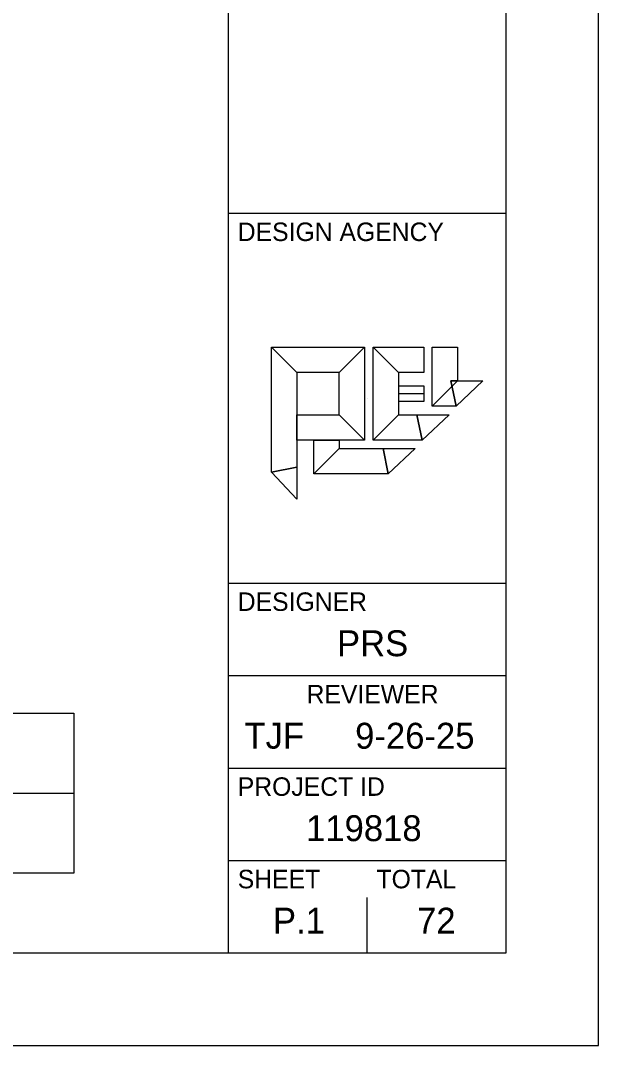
# Model space of a CAD drawing. Extents: x 1897279.7 to 1897349.1, y 1203345.7 to 1203379.3.
# Drawn here: x 1897314.86 to 1897317.98, y 1203350.4 to 1203355.95 of the extents above; entities that cross this region are included whole.
import ezdxf

# ---------------------------------------------------------------- set-up
doc = ezdxf.new("R2010")
doc.units = 0
for name, color, linetype in [('Default', 7, 'Continuous'), ('SC_Scratch6', 7, 'Continuous'), ('SH_Border', 7, 'Continuous'), ('SH_Cut_Line', 7, 'Continuous'), ('SH_Data', 7, 'Continuous')]:
    doc.layers.add(name, color=color, linetype=linetype)

msp = doc.modelspace()

# ---------------------------------------------------------------- linework, layer by layer
at = {"layer": 'Default'}
msp.add_line((1897316.9004, 1203353.9301), (1897317.0373, 1203353.9301), dxfattribs=at)
for points in [[(1897316.2142, 1203353.5045), (1897316.2142, 1203354.1814), (1897316.3517, 1203354.0445), (1897316.3517, 1203353.5326)], [(1897316.2142, 1203354.1814), (1897316.7173, 1203354.1814), (1897316.5804, 1203354.0445), (1897316.3517, 1203354.0445)], [(1897316.7173, 1203354.1814), (1897316.7173, 1203353.6789), (1897316.5804, 1203353.8157), (1897316.5804, 1203354.0445)], [(1897316.7629, 1203353.6789), (1897316.7629, 1203354.1814), (1897316.9004, 1203354.0445), (1897316.9004, 1203353.8157)], [(1897316.7629, 1203354.1814), (1897317.0373, 1203354.1814), (1897317.0373, 1203354.0445), (1897316.9004, 1203354.0445)], [(1897317.0829, 1203353.8614), (1897317.0829, 1203354.1814), (1897317.2204, 1203354.1814), (1897317.2204, 1203353.9989)], [(1897317.0373, 1203353.9714), (1897317.0373, 1203353.8882), (1897316.9017, 1203353.8882), (1897316.9017, 1203353.9714)], [(1897317.2117, 1203353.8614), (1897317.0829, 1203353.8614), (1897317.2204, 1203353.9989), (1897317.1836, 1203353.9989)], [(1897317.3573, 1203353.9989), (1897317.2117, 1203353.8614), (1897317.1836, 1203353.9989)], [(1897316.7173, 1203353.6789), (1897316.3517, 1203353.6789), (1897316.3517, 1203353.8157), (1897316.5804, 1203353.8157)], [(1897317.0286, 1203353.6789), (1897316.7629, 1203353.6789), (1897316.9004, 1203353.8157), (1897317.0004, 1203353.8157)], [(1897317.1742, 1203353.8157), (1897317.0286, 1203353.6789), (1897317.0004, 1203353.8157)], [(1897316.4429, 1203353.4957), (1897316.4429, 1203353.6789), (1897316.5804, 1203353.6789), (1897316.5804, 1203353.6326)], [(1897316.8454, 1203353.4957), (1897316.4429, 1203353.4957), (1897316.5804, 1203353.6326), (1897316.8173, 1203353.6326)], [(1897316.9917, 1203353.6326), (1897316.8454, 1203353.4957), (1897316.8173, 1203353.6326)], [(1897316.3517, 1203353.3589), (1897316.2142, 1203353.5045), (1897316.3517, 1203353.5326)]]:
    msp.add_lwpolyline(points, close=True, dxfattribs=at)
at = {"layer": 'SC_Scratch6'}
msp.add_lwpolyline([(1897309.7785, 1203352.2014), (1897315.1452, 1203352.2014), (1897315.1452, 1203351.3371), (1897309.7785, 1203351.3371)], close=True, dxfattribs=at)
msp.add_lwpolyline([(1897309.7785, 1203351.7692), (1897315.1452, 1203351.7692)], dxfattribs=at)
at = {"layer": 'SH_Border'}
for p, q in [((1897315.9818, 1203350.905), (1897315.9818, 1203371.905)), ((1897315.9818, 1203354.905), (1897317.4818, 1203354.905)), ((1897315.9818, 1203352.905), (1897317.4818, 1203352.905)), ((1897315.9818, 1203352.405), (1897317.4818, 1203352.405)), ((1897315.9818, 1203351.905), (1897317.4818, 1203351.905)), ((1897315.9818, 1203351.405), (1897317.4818, 1203351.405))]:
    msp.add_line(p, q, dxfattribs=at)
msp.add_lwpolyline([(1897285.4818, 1203371.905), (1897317.4818, 1203371.905), (1897317.4818, 1203350.905), (1897285.4818, 1203350.905)], close=True, dxfattribs=at)
at = {"layer": 'SH_Cut_Line'}
msp.add_lwpolyline([(1897283.9818, 1203350.405), (1897317.9818, 1203350.405), (1897317.9818, 1203372.405), (1897283.9818, 1203372.405)], close=True, dxfattribs=at)
at = {"layer": 'SH_Data'}
for p, q in [((1897316.7318, 1203353.905), (1897316.7318, 1203353.905)), ((1897316.7318, 1203350.905), (1897316.7318, 1203351.205)), ((1897316.3568, 1203351.08), (1897316.3568, 1203351.08))]:
    msp.add_line(p, q, dxfattribs=at)

# ---------------------------------------------------------------- texts
for s, height, p in [('DESIGN AGENCY', 0.1, (1897316.0318, 1203354.755)), ('DESIGNER', 0.1, (1897316.0318, 1203352.755)), ('PRS', 0.14, (1897316.5683, 1203352.51)), ('REVIEWER', 0.1, (1897316.4036, 1203352.255)), ('TJF', 0.14, (1897316.0678, 1203352.01)), ('9-26-25', 0.14, (1897316.6663, 1203352.01)), ('PROJECT ID', 0.1, (1897316.0318, 1203351.755)), ('119818', 0.14, (1897316.4011, 1203351.51)), ('SHEET', 0.1, (1897316.0318, 1203351.255)), ('TOTAL', 0.1, (1897316.7818, 1203351.255)), ('P.1', 0.14, (1897316.2221, 1203351.01)), ('72', 0.14, (1897317.0012, 1203351.01))]:
    msp.add_text(s, height=height, dxfattribs=at).set_placement(p)

doc.saveas('drawing.dxf')
